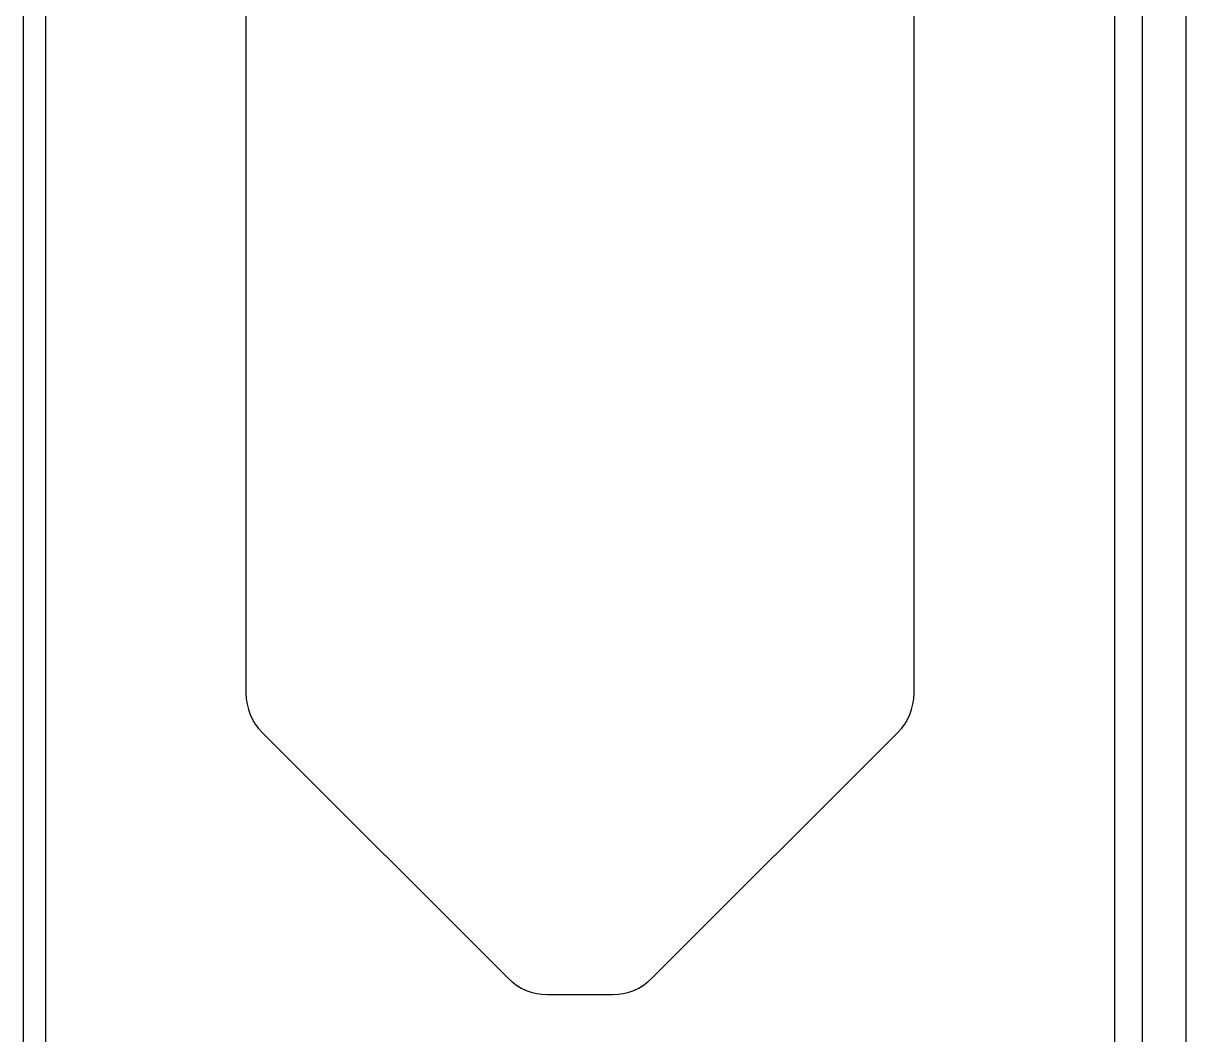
# Model space of a CAD drawing. Extents: x -2612 to 1264, y -600 to 6698.
# Drawn here: x -1918 to -874, y 4881 to 5790 of the extents above; entities that cross this region are included whole.
import ezdxf

# ---------------------------------------------------------------- set-up
doc = ezdxf.new("R2010")
doc.units = 0
doc.header["$MEASUREMENT"] = 0
doc.layers.get('0').update_dxf_attribs({"linetype": 'CONTINUOUS'})

msp = doc.modelspace()

# ---------------------------------------------------------------- linework, layer by layer
at = {"color": 7, "linetype": 'CONTINUOUS'}
for p, q in [((-1917.50015, 6458.49999), (-1917.50015, 362.49998)), ((-1897.50011, 6458.49999), (-1897.50011, -218.49999)), ((-937.50006, 6458.49999), (-937.50006, -218.49999)), ((-912.5002, 6458.49999), (-912.5002, -218.49999)), ((-873.50017, 6458.49999), (-873.50017, -218.49999)), ((-1717.50016, 5946.78953), (-1717.50016, 5188.21075)), ((-1117.50012, 5188.21075), (-1117.50012, 5946.78953)), ((-1702.85548, 5152.85519), (-1482.14484, 4932.14443)), ((-1352.8555, 4932.14443), (-1132.14475, 5152.85519)), ((-1446.78951, 4917.49981), (-1388.21083, 4917.49981))]:
    msp.add_line(p, q, dxfattribs=at)
for centre, start, end in [((-1667.50013, 5188.21068), 180.00000014, 225), ((-1167.50013, 5188.21068), 315, 359.99999998), ((-1446.78946, 4967.5), 225, 270), ((-1388.21081, 4967.5), 270.00000002, 315)]:
    msp.add_arc(centre, 50, start, end, dxfattribs=at)

doc.saveas('drawing.dxf')
